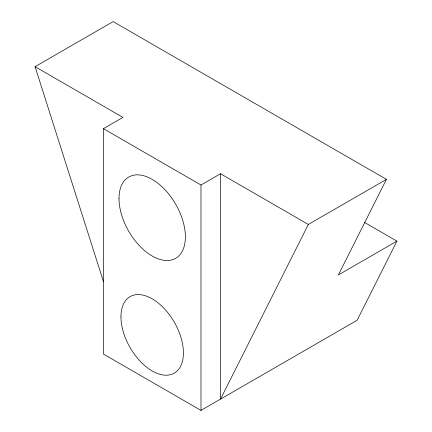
<?xml version="1.0" encoding="UTF-8"?>
<svg xmlns="http://www.w3.org/2000/svg" width="432" height="432" viewBox="0 0 432 432"><rect width="100%" height="100%" fill="white"/><g stroke="black" fill="none" stroke-linecap="round" stroke-linejoin="round"><path stroke-width="0.65" d="M103.502 281.783L35.073 66.679L113.152 21.6L386.424 179.372L308.345 224.451L220.509 399.13L220.509 173.74L200.988 185.009L103.388 128.66L103.388 354.051L200.988 410.4L357.145 320.242L396.927 241.126L364.289 222.286M386.424 179.372L338.369 274.936L396.927 241.126M103.388 128.66L122.909 117.391L35.073 66.679M220.509 173.74L308.345 224.451M200.988 185.009L200.988 410.4M119.005 198.531A46.926 27.092 60 0 0 168.782 260.453A46.926 27.092 60 0 0 168.782 194.087A46.926 27.092 60 0 0 119.005 198.531M120.96 316.861A44.167 25.499 60 0 0 167.805 375.143A44.167 25.499 60 0 0 167.805 312.676A44.167 25.499 60 0 0 120.96 316.861"/></g></svg>
